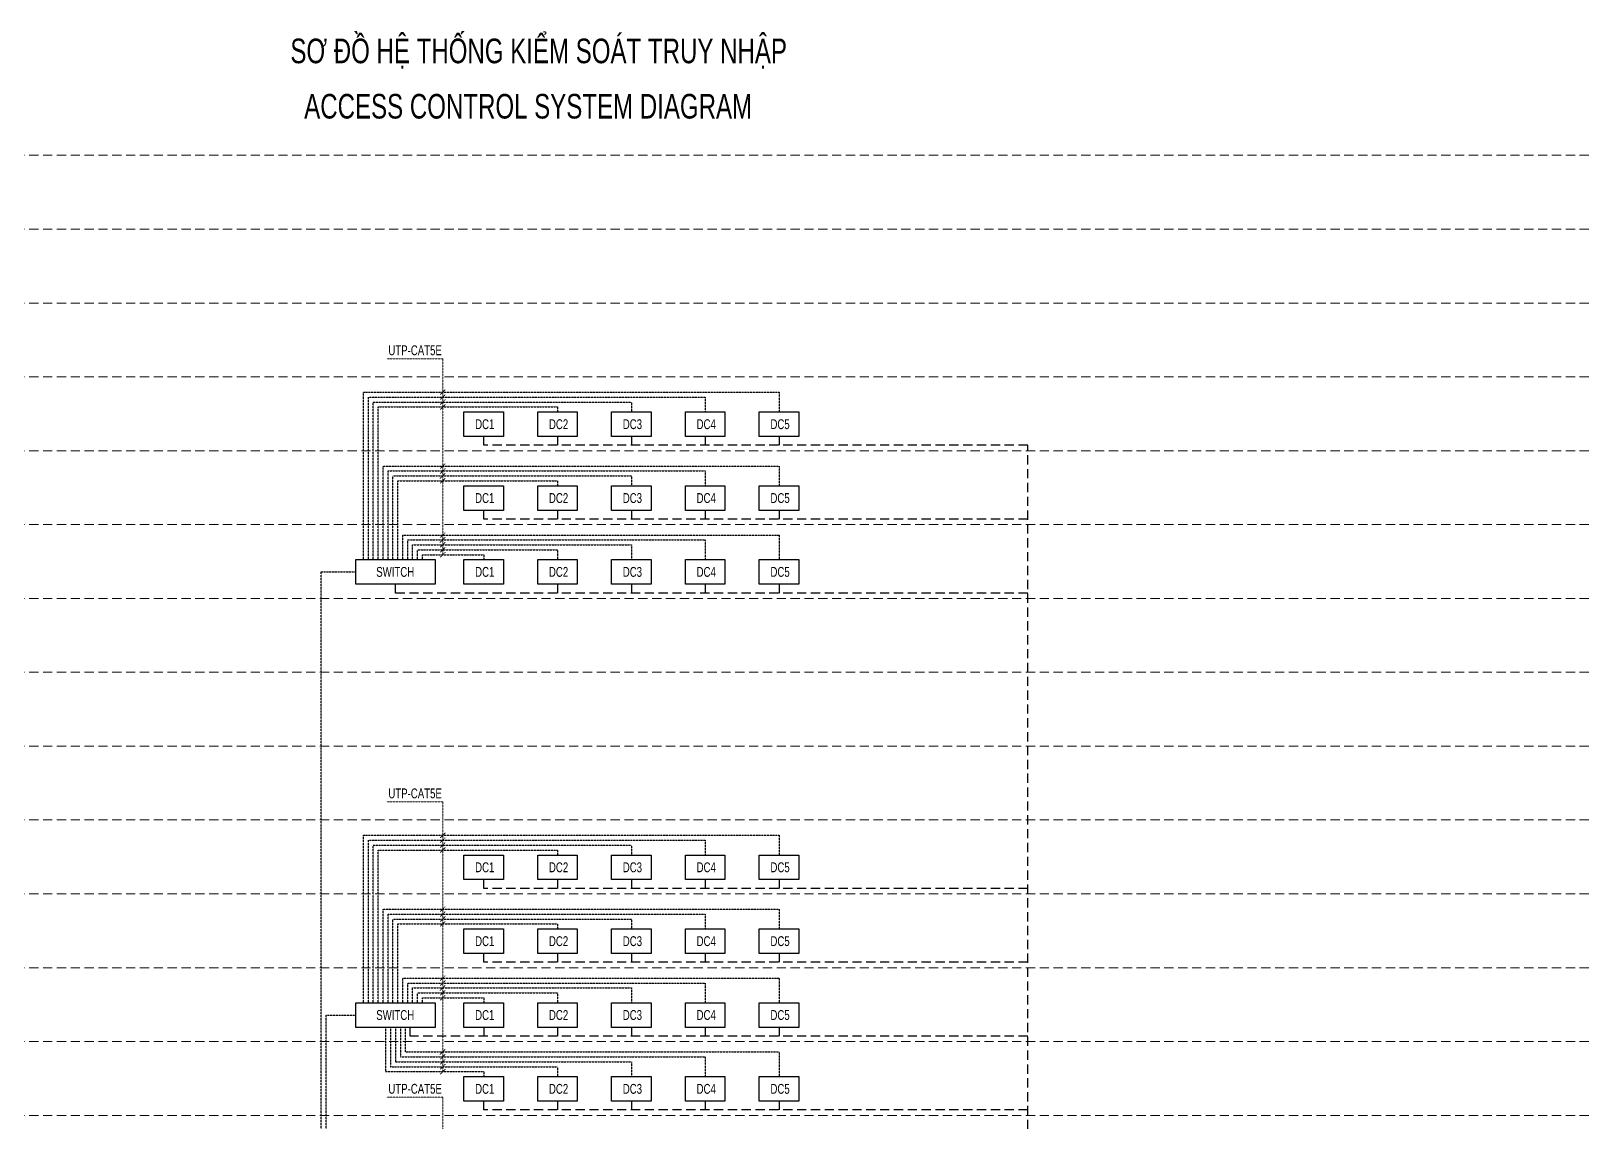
# Model space of a CAD drawing. Extents: x -5343388 to 7033982, y -486386 to 188356.
# Drawn here: x 926120 to 989414, y -216247 to -171942 of the extents above; entities that cross this region are included whole.
import ezdxf

# ---------------------------------------------------------------- set-up
doc = ezdxf.new("R2010")
doc.units = 0
doc.header["$MEASUREMENT"] = 0
doc.linetypes.add('DASHED2', pattern=[0.375, 0.25, -0.125])
for name, color, linetype in [('PANEL', 1, 'Continuous'), ('text', 2, 'Continuous'), ('wire', 3, 'Continuous')]:
    doc.layers.add(name, color=color, linetype=linetype)
doc.layers.add('Panel Hatch', color=1, linetype='Continuous', lineweight=15)
doc.layers.add('Wire Hatch', color=7, linetype='Continuous', lineweight=15)
doc.styles.add('NKB2', font='', dxfattribs={"width": 0.7, "height": 400})
doc.styles.get('NKB2').set_extended_font_data('.VnArialH')

msp = doc.modelspace()

# ---------------------------------------------------------------- linework, layer by layer
at = {"layer": 'PANEL'}
for points in [[(943707.03849, -187408.51498), (945309.78571, -187408.51498), (945309.78571, -188408.51498), (943707.03849, -188408.51498)], [(946707.03849, -187408.51498), (948309.78571, -187408.51498), (948309.78571, -188408.51498), (946707.03849, -188408.51498)], [(949707.03849, -187408.51498), (951309.78571, -187408.51498), (951309.78571, -188408.51498), (949707.03849, -188408.51498)], [(952707.03849, -187408.51498), (954309.78571, -187408.51498), (954309.78571, -188408.51498), (952707.03849, -188408.51498)], [(955707.03849, -187408.51498), (957309.78571, -187408.51498), (957309.78571, -188408.51498), (955707.03849, -188408.51498)], [(943707.03849, -190408.51498), (945309.78571, -190408.51498), (945309.78571, -191408.51498), (943707.03849, -191408.51498)], [(946707.03849, -190408.51498), (948309.78571, -190408.51498), (948309.78571, -191408.51498), (946707.03849, -191408.51498)], [(949707.03849, -190408.51498), (951309.78571, -190408.51498), (951309.78571, -191408.51498), (949707.03849, -191408.51498)], [(952707.03849, -190408.51498), (954309.78571, -190408.51498), (954309.78571, -191408.51498), (952707.03849, -191408.51498)], [(955707.03849, -190408.51498), (957309.78571, -190408.51498), (957309.78571, -191408.51498), (955707.03849, -191408.51498)], [(939309.26456, -193408.51498), (942534.45653, -193408.51498), (942534.45653, -194408.51498), (939309.26456, -194408.51498)], [(943707.03849, -193408.51498), (945309.78571, -193408.51498), (945309.78571, -194408.51498), (943707.03849, -194408.51498)], [(946707.03849, -193408.51498), (948309.78571, -193408.51498), (948309.78571, -194408.51498), (946707.03849, -194408.51498)], [(949707.03849, -193408.51498), (951309.78571, -193408.51498), (951309.78571, -194408.51498), (949707.03849, -194408.51498)], [(952707.03849, -193408.51498), (954309.78571, -193408.51498), (954309.78571, -194408.51498), (952707.03849, -194408.51498)], [(955707.03849, -193408.51498), (957309.78571, -193408.51498), (957309.78571, -194408.51498), (955707.03849, -194408.51498)], [(943707.03849, -205408.51498), (945309.78571, -205408.51498), (945309.78571, -206408.51498), (943707.03849, -206408.51498)], [(946707.03849, -205408.51498), (948309.78571, -205408.51498), (948309.78571, -206408.51498), (946707.03849, -206408.51498)], [(949707.03849, -205408.51498), (951309.78571, -205408.51498), (951309.78571, -206408.51498), (949707.03849, -206408.51498)], [(952707.03849, -205408.51498), (954309.78571, -205408.51498), (954309.78571, -206408.51498), (952707.03849, -206408.51498)], [(955707.03849, -205408.51498), (957309.78571, -205408.51498), (957309.78571, -206408.51498), (955707.03849, -206408.51498)], [(943707.03849, -208408.51498), (945309.78571, -208408.51498), (945309.78571, -209408.51498), (943707.03849, -209408.51498)], [(946707.03849, -208408.51498), (948309.78571, -208408.51498), (948309.78571, -209408.51498), (946707.03849, -209408.51498)], [(949707.03849, -208408.51498), (951309.78571, -208408.51498), (951309.78571, -209408.51498), (949707.03849, -209408.51498)], [(952707.03849, -208408.51498), (954309.78571, -208408.51498), (954309.78571, -209408.51498), (952707.03849, -209408.51498)], [(955707.03849, -208408.51498), (957309.78571, -208408.51498), (957309.78571, -209408.51498), (955707.03849, -209408.51498)], [(939309.26456, -211408.51498), (942534.45653, -211408.51498), (942534.45653, -212408.51498), (939309.26456, -212408.51498)], [(943707.03849, -211408.51498), (945309.78571, -211408.51498), (945309.78571, -212408.51498), (943707.03849, -212408.51498)], [(946707.03849, -211408.51498), (948309.78571, -211408.51498), (948309.78571, -212408.51498), (946707.03849, -212408.51498)], [(949707.03849, -211408.51498), (951309.78571, -211408.51498), (951309.78571, -212408.51498), (949707.03849, -212408.51498)], [(952707.03849, -211408.51498), (954309.78571, -211408.51498), (954309.78571, -212408.51498), (952707.03849, -212408.51498)], [(955707.03849, -211408.51498), (957309.78571, -211408.51498), (957309.78571, -212408.51498), (955707.03849, -212408.51498)], [(943707.03849, -214408.51498), (945309.78571, -214408.51498), (945309.78571, -215408.51498), (943707.03849, -215408.51498)], [(946707.03849, -214408.51498), (948309.78571, -214408.51498), (948309.78571, -215408.51498), (946707.03849, -215408.51498)], [(949707.03849, -214408.51498), (951309.78571, -214408.51498), (951309.78571, -215408.51498), (949707.03849, -215408.51498)], [(952707.03849, -214408.51498), (954309.78571, -214408.51498), (954309.78571, -215408.51498), (952707.03849, -215408.51498)], [(955707.03849, -214408.51498), (957309.78571, -214408.51498), (957309.78571, -215408.51498), (955707.03849, -215408.51498)]]:
    msp.add_lwpolyline(points, close=True, dxfattribs=at)
at = {"layer": 'Panel Hatch', "linetype": 'DASHED2'}
for points in [[(942841.78596, -193208.51498), (942841.78596, -185245.75013), (940574.24759, -185245.75013)], [(942742.79101, -186707.50992), (942940.78091, -186509.52003)], [(942742.79101, -186907.50992), (942940.78091, -186709.52003)], [(942742.79101, -187107.50992), (942940.78091, -186909.52003)], [(942742.79101, -187307.50992), (942940.78091, -187109.52003)], [(942742.79101, -189707.50992), (942940.78091, -189509.52003)], [(942742.79101, -189907.50992), (942940.78091, -189709.52003)], [(942742.79101, -190107.50992), (942940.78091, -189909.52003)], [(942742.79101, -190307.50992), (942940.78091, -190109.52003)], [(942742.79101, -192507.50992), (942940.78091, -192309.52003)], [(942742.79101, -192707.50992), (942940.78091, -192509.52003)], [(942742.79101, -192907.50992), (942940.78091, -192709.52003)], [(942742.79101, -193107.50992), (942940.78091, -192909.52003)], [(942742.79101, -193307.50992), (942940.78091, -193109.52003)], [(942841.78596, -214208.51498), (942841.78596, -203245.75013), (940574.24759, -203245.75013)], [(942742.79101, -204707.50992), (942940.78091, -204509.52003)], [(942742.79101, -204907.50992), (942940.78091, -204709.52003)], [(942742.79101, -205107.50992), (942940.78091, -204909.52003)], [(942742.79101, -205307.50992), (942940.78091, -205109.52003)], [(942742.79101, -207707.50992), (942940.78091, -207509.52003)], [(942742.79101, -207907.50992), (942940.78091, -207709.52003)], [(942742.79101, -208107.50992), (942940.78091, -207909.52003)], [(942742.79101, -208307.50992), (942940.78091, -208109.52003)], [(942742.79101, -210507.50992), (942940.78091, -210309.52003)], [(942742.79101, -210707.50992), (942940.78091, -210509.52003)], [(942742.79101, -210907.50992), (942940.78091, -210709.52003)], [(942742.79101, -211107.50992), (942940.78091, -210909.52003)], [(942742.79101, -211307.50992), (942940.78091, -211109.52003)], [(942742.79101, -213507.50992), (942940.78091, -213309.52003)], [(942742.79101, -213707.50992), (942940.78091, -213509.52003)], [(942742.79101, -213907.50992), (942940.78091, -213709.52003)], [(942742.79101, -214107.50992), (942940.78091, -213909.52003)], [(942742.79101, -214307.50992), (942940.78091, -214109.52003)], [(942841.78596, -226208.51498), (942841.78596, -215245.75013), (940574.24759, -215245.75013)]]:
    msp.add_lwpolyline(points, dxfattribs=at)
at = {"layer": 'wire', "linetype": 'DASHED2'}
for points in [[(939621.86054, -193408.51498), (939621.86054, -186608.51498), (956508.4121, -186608.51498), (956508.4121, -187408.51498)], [(939821.86054, -193408.51498), (939821.86054, -186808.51498), (953508.4121, -186808.51498), (953508.4121, -187408.51498)], [(940021.86054, -193408.51498), (940021.86054, -187008.51498), (950508.4121, -187008.51498), (950508.4121, -187408.51498)], [(940221.86054, -193408.51498), (940221.86054, -187208.51498), (947508.4121, -187208.51498), (947508.4121, -187408.51498)], [(940421.86054, -193408.51498), (940421.86054, -189608.51498), (956508.4121, -189608.51498), (956508.4121, -190408.51498)], [(940621.86054, -193408.51498), (940621.86054, -189808.51498), (953508.4121, -189808.51498), (953508.4121, -190408.51498)], [(940821.86054, -193408.51498), (940821.86054, -190008.51498), (950508.4121, -190008.51498), (950508.4121, -190408.51498)], [(941021.86054, -193408.51498), (941021.86054, -190208.51498), (947508.4121, -190208.51498), (947508.4121, -190408.51498)], [(941221.86054, -193408.51498), (941221.86054, -192408.51498), (956508.4121, -192408.51498), (956508.4121, -193408.51498)], [(941421.86054, -193408.51498), (941421.86054, -192608.51498), (953508.4121, -192608.51498), (953508.4121, -193408.51498)], [(941621.86054, -193408.51498), (941621.86054, -192808.51498), (950508.4121, -192808.51498), (950508.4121, -193408.51498)], [(941821.86054, -193408.51498), (941821.86054, -193008.51498), (947508.4121, -193008.51498), (947508.4121, -193408.51498)], [(942021.86054, -193408.51498), (942021.86054, -193208.51498), (944508.4121, -193208.51498), (944508.4121, -193408.51498)], [(937909.26456, -263677.49179), (937909.26456, -193908.51498), (939309.26456, -193908.51498)], [(939621.86054, -211408.51498), (939621.86054, -204608.51498), (956508.4121, -204608.51498), (956508.4121, -205408.51498)], [(939821.86054, -211408.51498), (939821.86054, -204808.51498), (953508.4121, -204808.51498), (953508.4121, -205408.51498)], [(940021.86054, -211408.51498), (940021.86054, -205008.51498), (950508.4121, -205008.51498), (950508.4121, -205408.51498)], [(940221.86054, -211408.51498), (940221.86054, -205208.51498), (947508.4121, -205208.51498), (947508.4121, -205408.51498)], [(940421.86054, -211408.51498), (940421.86054, -207608.51498), (956508.4121, -207608.51498), (956508.4121, -208408.51498)], [(940621.86054, -211408.51498), (940621.86054, -207808.51498), (953508.4121, -207808.51498), (953508.4121, -208408.51498)], [(940821.86054, -211408.51498), (940821.86054, -208008.51498), (950508.4121, -208008.51498), (950508.4121, -208408.51498)], [(941021.86054, -211408.51498), (941021.86054, -208208.51498), (947508.4121, -208208.51498), (947508.4121, -208408.51498)], [(941221.86054, -211408.51498), (941221.86054, -210408.51498), (956508.4121, -210408.51498), (956508.4121, -211408.51498)], [(941421.86054, -211408.51498), (941421.86054, -210608.51498), (953508.4121, -210608.51498), (953508.4121, -211408.51498)], [(941621.86054, -211408.51498), (941621.86054, -210808.51498), (950508.4121, -210808.51498), (950508.4121, -211408.51498)], [(941821.86054, -211408.51498), (941821.86054, -211008.51498), (947508.4121, -211008.51498), (947508.4121, -211408.51498)], [(942021.86054, -211408.51498), (942021.86054, -211208.51498), (944508.4121, -211208.51498), (944508.4121, -211408.51498)], [(938109.26456, -263677.49179), (938109.26456, -211908.51498), (939309.26456, -211908.51498)], [(940521.86054, -212408.51498), (940521.86054, -214208.51498), (944508.4121, -214208.51498), (944508.4121, -214408.51498)], [(940721.86054, -212408.51498), (940721.86054, -214008.51498), (947508.4121, -214008.51498), (947508.4121, -214408.51498)], [(940921.86054, -212408.51498), (940921.86054, -213808.51498), (950508.4121, -213808.51498), (950508.4121, -214408.51498)], [(941121.86054, -212408.51498), (941121.86054, -213608.51498), (953508.4121, -213608.51498), (953508.4121, -214408.51498)], [(941321.86054, -212408.51498), (941321.86054, -213408.51498), (956508.4121, -213408.51498), (956508.4121, -214408.51498)]]:
    msp.add_lwpolyline(points, dxfattribs=at)
at = {"layer": 'wire', "linetype": 'DASHED2', "ltscale": 1500}
for points in [[(966614.35449, -188765.57664), (944508.4121, -188765.57664), (944508.4121, -188408.51498)], [(947375.34298, -264677.49179), (947375.34298, -266040.46342), (966614.35449, -266040.46342), (966614.35449, -188765.57664), (944508.4121, -188765.57664), (944508.4121, -188408.51498)], [(966614.35449, -191765.57664), (944508.4121, -191765.57664), (944508.4121, -191408.51498)], [(966614.35449, -194765.57664), (940921.86054, -194765.57664), (940921.86054, -194408.51498)], [(966614.35449, -206765.57664), (944508.4121, -206765.57664), (944508.4121, -206408.51498)], [(966614.35449, -209765.57664), (944508.4121, -209765.57664), (944508.4121, -209408.51498)], [(966614.35449, -212765.57664), (941521.86054, -212765.57664), (941521.86054, -212408.51498)], [(966614.35449, -215765.57664), (944508.4121, -215765.57664), (944508.4121, -215408.51498)]]:
    msp.add_lwpolyline(points, dxfattribs=at)
at = {"layer": 'wire'}
for points in [[(947508.4121, -188408.51498), (947508.4121, -188765.57664)], [(950508.4121, -188408.51498), (950508.4121, -188765.57664)], [(953508.4121, -188408.51498), (953508.4121, -188765.57664)], [(956508.4121, -188408.51498), (956508.4121, -188765.57664)], [(947508.4121, -191408.51498), (947508.4121, -191765.57664)], [(950508.4121, -191408.51498), (950508.4121, -191765.57664)], [(953508.4121, -191408.51498), (953508.4121, -191765.57664)], [(956508.4121, -191408.51498), (956508.4121, -191765.57664)], [(947508.4121, -194408.51498), (947508.4121, -194765.57664)], [(950508.4121, -194408.51498), (950508.4121, -194765.57664)], [(953508.4121, -194408.51498), (953508.4121, -194765.57664)], [(956508.4121, -194408.51498), (956508.4121, -194765.57664)], [(947508.4121, -206408.51498), (947508.4121, -206765.57664)], [(950508.4121, -206408.51498), (950508.4121, -206765.57664)], [(953508.4121, -206408.51498), (953508.4121, -206765.57664)], [(956508.4121, -206408.51498), (956508.4121, -206765.57664)], [(947508.4121, -209408.51498), (947508.4121, -209765.57664)], [(950508.4121, -209408.51498), (950508.4121, -209765.57664)], [(953508.4121, -209408.51498), (953508.4121, -209765.57664)], [(956508.4121, -209408.51498), (956508.4121, -209765.57664)], [(944508.4121, -212408.51498), (944508.4121, -212765.57664)], [(947508.4121, -212408.51498), (947508.4121, -212765.57664)], [(950508.4121, -212408.51498), (950508.4121, -212765.57664)], [(953508.4121, -212408.51498), (953508.4121, -212765.57664)], [(956508.4121, -212408.51498), (956508.4121, -212765.57664)], [(947508.4121, -215408.51498), (947508.4121, -215765.57664)], [(950508.4121, -215408.51498), (950508.4121, -215765.57664)], [(953508.4121, -215408.51498), (953508.4121, -215765.57664)], [(956508.4121, -215408.51498), (956508.4121, -215765.57664)]]:
    msp.add_lwpolyline(points, dxfattribs=at)
at = {"layer": 'Wire Hatch', "linetype": 'DASHED2', "ltscale": 1500}
for points in [[(989414.41045, -176984.24782), (896032.93602, -176984.24782)], [(989414.41045, -179984.24782), (896032.93602, -179984.24782)], [(989414.41045, -182984.24782), (896032.93602, -182984.24782)], [(989414.41045, -185984.24782), (896032.93602, -185984.24782)], [(989414.41045, -188984.24782), (896032.93602, -188984.24782)], [(989414.41045, -191984.24782), (896032.93602, -191984.24782)], [(989414.41045, -194984.24782), (896032.93602, -194984.24782)], [(989414.41045, -197984.24782), (896032.93602, -197984.24782)], [(989414.41045, -200984.24782), (896032.93602, -200984.24782)], [(989414.41045, -203984.24782), (896032.93602, -203984.24782)], [(989414.41045, -206984.24782), (896032.93602, -206984.24782)], [(989414.41045, -209984.24782), (896032.93602, -209984.24782)], [(989414.41045, -212984.24782), (896032.93602, -212984.24782)], [(989414.41045, -215984.24782), (896032.93602, -215984.24782)]]:
    msp.add_lwpolyline(points, dxfattribs=at)

# ---------------------------------------------------------------- texts
at = {"layer": 'text', "style": 'NKB2'}
for s, insert, char_height, width, attachment_point in [('S¥ §å hÖ thèng kiÓm so¸t truy nhËp', (936652.81598, -172244.0567), 1000, 34109.5647681, 1), (' ACCESS CONTROL SYSTEM DIAGRAM', (936942.71089, -174491.22804), 1000, 34267.753639, 1), ('utp-cat5e', (942807.80815, -184704.79636), 400, 5996.5972512, 3), ('dc1', (944159.54746, -187707.11851), 400, 5996.5972512, 1), ('dc2', (947159.54746, -187707.11851), 400, 5996.5972512, 1), ('dc3', (950159.54746, -187707.11851), 400, 5996.5972512, 1), ('dc4', (953159.54746, -187707.11851), 400, 5996.5972512, 1), ('dc5', (956159.54746, -187707.11851), 400, 5996.5972512, 1), ('dc1', (944159.54746, -190707.11851), 400, 5996.5972512, 1), ('dc2', (947159.54746, -190707.11851), 400, 5996.5972512, 1), ('dc3', (950159.54746, -190707.11851), 400, 5996.5972512, 1), ('dc4', (953159.54746, -190707.11851), 400, 5996.5972512, 1), ('dc5', (956159.54746, -190707.11851), 400, 5996.5972512, 1), ('switch', (940142.25727, -193707.11851), 400, 5996.5972512, 1), ('dc1', (944159.54746, -193707.11851), 400, 5996.5972512, 1), ('dc2', (947159.54746, -193707.11851), 400, 5996.5972512, 1), ('dc3', (950159.54746, -193707.11851), 400, 5996.5972512, 1), ('dc4', (953159.54746, -193707.11851), 400, 5996.5972512, 1), ('dc5', (956159.54746, -193707.11851), 400, 5996.5972512, 1), ('utp-cat5e', (942807.80815, -202704.79636), 400, 5996.5972512, 3), ('dc1', (944159.54746, -205707.11851), 400, 5996.5972512, 1), ('dc2', (947159.54746, -205707.11851), 400, 5996.5972512, 1), ('dc3', (950159.54746, -205707.11851), 400, 5996.5972512, 1), ('dc4', (953159.54746, -205707.11851), 400, 5996.5972512, 1), ('dc5', (956159.54746, -205707.11851), 400, 5996.5972512, 1), ('dc1', (944159.54746, -208707.11851), 400, 5996.5972512, 1), ('dc2', (947159.54746, -208707.11851), 400, 5996.5972512, 1), ('dc3', (950159.54746, -208707.11851), 400, 5996.5972512, 1), ('dc4', (953159.54746, -208707.11851), 400, 5996.5972512, 1), ('dc5', (956159.54746, -208707.11851), 400, 5996.5972512, 1), ('switch', (940142.25727, -211707.11851), 400, 5996.5972512, 1), ('dc1', (944159.54746, -211707.11851), 400, 5996.5972512, 1), ('dc2', (947159.54746, -211707.11851), 400, 5996.5972512, 1), ('dc3', (950159.54746, -211707.11851), 400, 5996.5972512, 1), ('dc4', (953159.54746, -211707.11851), 400, 5996.5972512, 1), ('dc5', (956159.54746, -211707.11851), 400, 5996.5972512, 1), ('utp-cat5e', (942807.80815, -214704.79636), 400, 5996.5972512, 3), ('dc1', (944159.54746, -214707.11851), 400, 5996.5972512, 1), ('dc2', (947159.54746, -214707.11851), 400, 5996.5972512, 1), ('dc3', (950159.54746, -214707.11851), 400, 5996.5972512, 1), ('dc4', (953159.54746, -214707.11851), 400, 5996.5972512, 1), ('dc5', (956159.54746, -214707.11851), 400, 5996.5972512, 1)]:
    msp.add_mtext(s, dxfattribs=dict(at, insert=insert, char_height=char_height, width=width, attachment_point=attachment_point))

doc.saveas('drawing.dxf')
